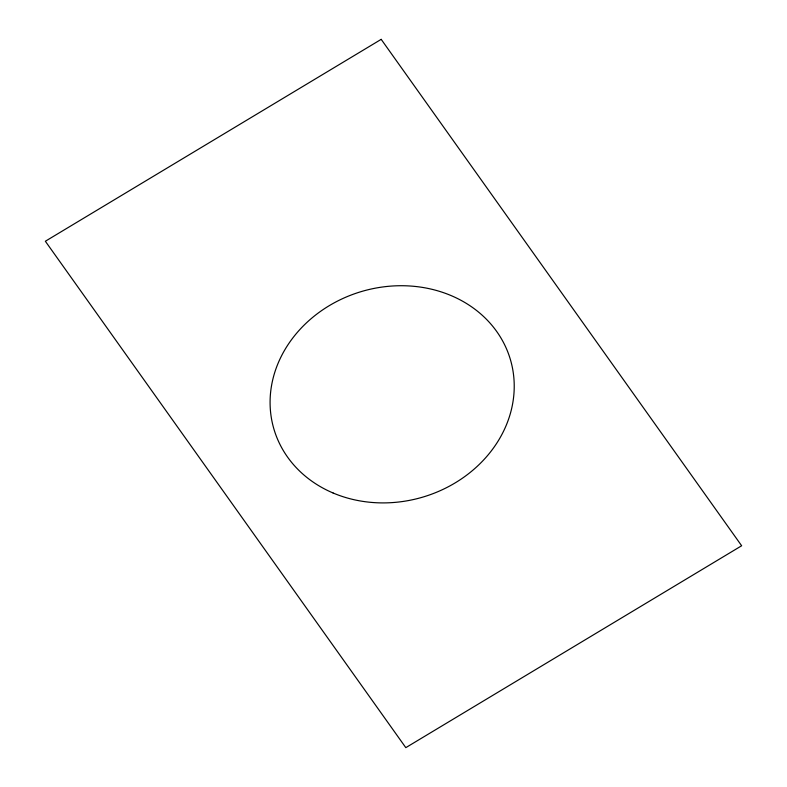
<?xml version="1.0" encoding="UTF-8"?>
<svg xmlns="http://www.w3.org/2000/svg" width="787" height="787" viewBox="0 0 787 787"><rect width="100%" height="100%" fill="white"/><g stroke="black" fill="none" stroke-linecap="round" stroke-linejoin="round"><path stroke-width="1.18" d="M381.193 39.35L45.351 241.245L405.807 747.65L741.649 545.755L381.193 39.35M333.137 493.016A123.244 107.268 -16.2 0 0 514.206 384.164A123.244 107.268 -16.2 0 0 329.114 305.75A123.244 107.268 -16.2 0 0 333.137 493.016"/></g></svg>
